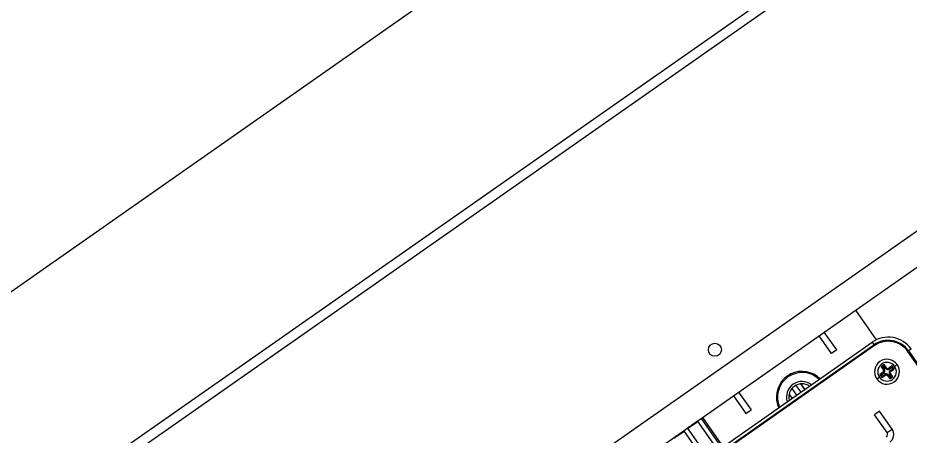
# Model space of a CAD drawing. Header units: millimetres. Extents: x 152904052 to 153933663, y 538271515 to 539240469.
# Drawn here: x 153467181.9 to 153467468.5, y 538580132.3 to 538580266.7 of the extents above; entities that cross this region are included whole.
import ezdxf

# ---------------------------------------------------------------- set-up
doc = ezdxf.new("R2010")
doc.units = ezdxf.units.MM
doc.layers.add('POWR', color=5, linetype='Continuous')

msp = doc.modelspace()

# ---------------------------------------------------------------- linework, layer by layer
at = {"layer": 'POWR', "color": 7}
for p, q in [((153467485.45, 538580392.78), (153466640.91, 538579801.42)), ((153467520.96, 538580342.07), (153466676.41, 538579750.72)), ((153467522.74, 538580339.53), (153466678.19, 538579748.18)), ((153467572.83, 538580269.74), (153467243.36, 538580039.05)), ((153467280.14, 538580053.21), (153467501.32, 538580208.07)), ((153467450.9, 538580172.77), (153467457.57, 538580163.25)), ((153467443.28, 538580158.89), (153467439.26, 538580164.62)), ((153467444.92, 538580160.04), (153467440.9, 538580165.77)), ((153467409.57, 538580129.79), (153467456.26, 538580162.49)), ((153467410.15, 538580128.97), (153467456.84, 538580161.67)), ((153467457.01, 538580161.42), (153467410.32, 538580128.73)), ((153467456.26, 538580162.49), (153467456.84, 538580161.67)), ((153467457.01, 538580161.42), (153467456.84, 538580161.67)), ((153467444.92, 538580160.04), (153467443.28, 538580158.89)), ((153467467.73, 538580159.53), (153467467.98, 538580159.7)), ((153467497.96, 538580116.37), (153467467.73, 538580159.53)), ((153467468.8, 538580160.28), (153467467.98, 538580159.7)), ((153467467.98, 538580159.7), (153467498.95, 538580115.47)), ((153467460.17, 538580155.34), (153467459.19, 538580154.65)), ((153467460.09, 538580154.85), (153467459.68, 538580154.56)), ((153467460.09, 538580154.85), (153467460.17, 538580155.34)), ((153467460.63, 538580154.07), (153467460.09, 538580154.85)), ((153467460.92, 538580154.27), (153467460.17, 538580155.34)), ((153467462.68, 538580154.89), (153467461.62, 538580154.15)), ((153467462.59, 538580154.41), (153467462.68, 538580154.89)), ((153467463.37, 538580153.91), (153467462.68, 538580154.89)), ((153467464.33, 538580155.32), (153467463.52, 538580154.75)), ((153467459.81, 538580152.89), (153467458.75, 538580152.14)), ((153467458.75, 538580152.14), (153467459.44, 538580151.16)), ((153467459.24, 538580152.06), (153467458.75, 538580152.14)), ((153467459.19, 538580154.65), (153467459.94, 538580153.58)), ((153467459.68, 538580154.56), (153467459.19, 538580154.65)), ((153467460.01, 538580152.6), (153467459.24, 538580152.06)), ((153467459.24, 538580152.06), (153467459.52, 538580151.65)), ((153467459.52, 538580151.65), (153467460.3, 538580152.19)), ((153467459.68, 538580154.56), (153467460.22, 538580153.78)), ((153467460.01, 538580152.6), (153467459.81, 538580152.89)), ((153467460.22, 538580153.78), (153467459.94, 538580153.58)), ((153467460.3, 538580152.19), (153467460.5, 538580151.9)), ((153467460.63, 538580154.07), (153467460.92, 538580154.27)), ((153467461.49, 538580151.98), (153467461.2, 538580151.78)), ((153467461.49, 538580151.98), (153467462.03, 538580151.21)), ((153467461.82, 538580153.86), (153467461.62, 538580154.15)), ((153467462.59, 538580154.41), (153467461.82, 538580153.86)), ((153467461.89, 538580152.27), (153467462.18, 538580152.47)), ((153467462.44, 538580151.49), (153467461.89, 538580152.27)), ((153467462.1, 538580153.45), (153467462.88, 538580154)), ((153467462.1, 538580153.45), (153467462.3, 538580153.17)), ((153467462.93, 538580151.4), (153467462.18, 538580152.47)), ((153467462.3, 538580153.17), (153467463.37, 538580153.91)), ((153467462.88, 538580154), (153467462.59, 538580154.41)), ((153467462.88, 538580154), (153467463.37, 538580153.91)), ((153467434.64, 538580147.35), (153467433.38, 538580149.14)), ((153467434.72, 538580147.4), (153467433.5, 538580149.15)), ((153467457.78, 538580150.73), (153467458.6, 538580151.31)), ((153467459.44, 538580151.16), (153467460.5, 538580151.9)), ((153467459.52, 538580151.65), (153467459.44, 538580151.16)), ((153467461.2, 538580151.78), (153467461.94, 538580150.72)), ((153467461.94, 538580150.72), (153467462.93, 538580151.4)), ((153467462.03, 538580151.21), (153467461.94, 538580150.72)), ((153467462.03, 538580151.21), (153467462.44, 538580151.49)), ((153467462.44, 538580151.49), (153467462.93, 538580151.4)), ((153467413.38, 538580146.5), (153467417.39, 538580140.76)), ((153467430.52, 538580147.64), (153467432.02, 538580145.51)), ((153467431.77, 538580148.66), (153467433.33, 538580146.43)), ((153467411.74, 538580145.35), (153467415.76, 538580139.62)), ((153467430.62, 538580144.53), (153467429.65, 538580145.93)), ((153467415.76, 538580139.62), (153467417.39, 538580140.76)), ((153467426.5, 538580141.65), (153467425.88, 538580142.53)), ((153467401.34, 538580138.07), (153467407.07, 538580129.88)), ((153467401.45, 538580137.9), (153467401.86, 538580138.19)), ((153467401.75, 538580138.35), (153467408.42, 538580128.83)), ((153467458.68, 538580140.38), (153467457.05, 538580139.23)), ((153467461.06, 538580133.5), (153467457.05, 538580139.23)), ((153467462.7, 538580134.64), (153467458.68, 538580140.38)), ((153467396.91, 538580134.97), (153467402.65, 538580126.78)), ((153467397.03, 538580134.81), (153467400.31, 538580137.1)), ((153467405.93, 538580129.07), (153467400.19, 538580137.26)), ((153467392.61, 538580131.71), (153467395.88, 538580134)), ((153467401.5, 538580125.98), (153467395.77, 538580134.17)), ((153467461.06, 538580133.5), (153467462.7, 538580134.64))]:
    msp.add_line(p, q, dxfattribs=at)
at = {"layer": 'POWR', "color": 7, "flags": 128}
for points in [[(153467438.72, 538580151.52), (153467439.23, 538580151.11), (153467439.56, 538580150.79)], [(153467425.88, 538580142.53), (153467426.1, 538580141.91), (153467426.27, 538580141.49)]]:
    msp.add_lwpolyline(points, dxfattribs=at)
at = {"layer": 'POWR', "color": 7}
msp.add_circle((153467405.8, 538580160.11), 2.1, dxfattribs=at)
for centre, radius, start, end in [((153467461.43, 538580155.12), 9, 35, 125), ((153467461.43, 538580155.12), 8, 35, 125), ((153467461.43, 538580155.12), 7.7, 35, 125), ((153467461.06, 538580153.03), 4, 35, 215), ((153467461.06, 538580153.03), 4, 215, 35), ((153467461.06, 538580153.03), 3, 35, 215), ((153467433.78, 538580144.91), 8.25, 53.1949, 196.8051), ((153467433.78, 538580144.91), 7.88, 45.9806, 204.0194), ((153467461.06, 538580153.03), 3, 215, 35), ((153467459.53, 538580153.3), 0.5, 305, 35), ((153467459.53, 538580153.3), 0.851, 305, 35), ((153467460.79, 538580151.49), 0.851, 35, 125), ((153467460.79, 538580151.49), 0.5, 35, 125), ((153467461.33, 538580154.56), 0.851, 215, 305), ((153467461.33, 538580154.56), 0.5, 215, 305), ((153467462.59, 538580152.76), 0.851, 125, 215), ((153467462.59, 538580152.76), 0.5, 125, 215), ((153467433.78, 538580144.91), 5, 52.4576, 197.5424), ((153467433.78, 538580144.91), 4.25, 55.6673, 194.3327), ((153467460.24, 538580132.92), 1, 305, 35), ((153467460.24, 538580132.92), 3, 305, 35)]:
    msp.add_arc(centre, radius, start, end, dxfattribs=at)
for points, knots in [([(153467438.72, 538580151.52), (153467438.9, 538580151.27), (153467439.1, 538580150.98), (153467439.31, 538580150.68), (153467439.34, 538580150.64)], [0, 0, 0, 0, 0.864038, 1, 1, 1, 1]), ([(153467397.2, 538580135.14), (153467397.12, 538580135.08), (153467397.04, 538580135.01), (153467396.94, 538580134.95), (153467396.93, 538580134.95), (153467396.93, 538580134.95)], [0, 0, 0, 0, 0.905989, 0.983144, 1, 1, 1, 1]), ([(153467400.2, 538580137.24), (153467399.92, 538580137.04), (153467399.27, 538580136.56), (153467398.37, 538580135.93), (153467397.68, 538580135.46), (153467397.35, 538580135.24), (153467397.25, 538580135.17), (153467397.21, 538580135.15), (153467397.2, 538580135.14)], [0, 0, 0, 0, 0.286105, 0.661036, 0.899005, 0.966626, 0.987595, 1, 1, 1, 1])]:
    msp.add_open_spline(points, degree=3, knots=knots, dxfattribs=at)

doc.saveas('drawing.dxf')
